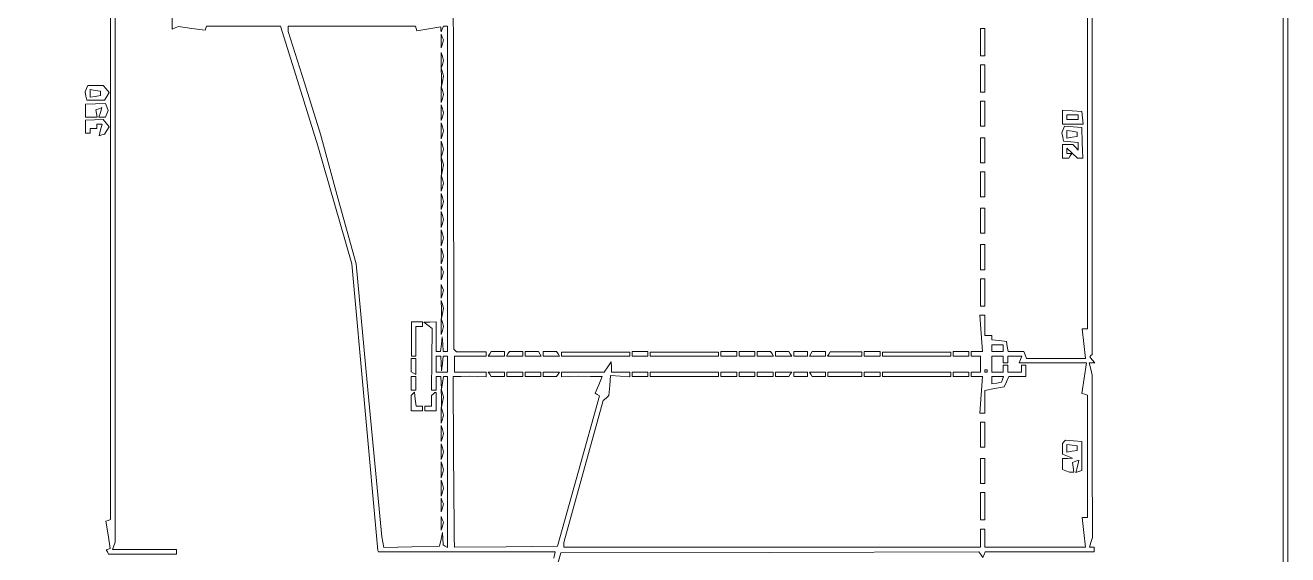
# Paper-space layout 'AN-08-DGE-065-A' of a CAD drawing. Header units: metres, sheet in millimetres. Extents: x 12 to 193, y 4 to 291.
# Drawn here: x 122.6 to 192.7, y 78.9 to 108.3 of the extents above; entities that cross this region are included whole.
import ezdxf

# ---------------------------------------------------------------- set-up
doc = ezdxf.new("R2010")
doc.units = ezdxf.units.M
doc.layers.add('DGE_CONTORNOS', color=7, linetype='Continuous', lineweight=0)
doc.layers.add('DGE_DATOS', color=7, linetype='Continuous', lineweight=0)

# ---------------------------------------------------------------- blocks, each defined once
blk = doc.blocks.new('LP_REF_DGE_MT_065_A')
at = {"layer": 'DGE_CONTORNOS'}
for points in [[(116.564, 271.062), (116.469, 270.966), (116.469, 270.228), (116.469, 269.49), (72.961, 269.49), (29.452, 269.49), (29.452, 147.253), (29.452, 25.015), (111.094, 25.015), (192.736, 25.015), (192.736, 147.253), (192.736, 269.49), (154.735, 269.49), (116.734, 269.49), (116.697, 270.324), (116.659, 271.157)], [(116.469, 268.732), (116.469, 268.226), (116.596, 268.226), (116.722, 268.226), (116.722, 268.732), (116.722, 269.238), (154.603, 269.238), (192.483, 269.238), (192.483, 160.533), (192.483, 51.828), (117.671, 51.828), (42.859, 51.828), (42.859, 160.533), (42.859, 269.238), (79.664, 269.238), (116.469, 269.238)], [(144.316, 108.111), (144.358, 107.987), (145.022, 108.092), (145.686, 108.198), (145.696, 108.058), (145.706, 107.919), (145.77, 108.077), (145.834, 108.235), (145.949, 108.235), (146.065, 108.235), (146.065, 99.192), (146.065, 90.15), (145.939, 90.15), (145.812, 90.15), (145.792, 90.561), (145.772, 90.972), (145.721, 90.561), (145.67, 90.15), (145.551, 90.15), (145.433, 90.15), (145.433, 90.972), (145.433, 91.794), (145.085, 91.79), (144.737, 91.786), (144.97, 91.609), (145.203, 91.433), (145.188, 89.716), (145.173, 87.999), (145.303, 87.999), (145.433, 87.999), (145.433, 88.379), (145.433, 88.758), (145.559, 88.758), (145.686, 88.758), (145.705, 88.411), (145.724, 88.063), (145.777, 88.411), (145.829, 88.758), (145.947, 88.758), (146.065, 88.758), (146.065, 84.008), (146.065, 79.258), (145.939, 79.336), (145.812, 79.414), (145.797, 79.754), (145.783, 80.095), (145.702, 79.715), (145.621, 79.336), (144.076, 79.3), (142.531, 79.265), (142.471, 79.553), (142.412, 79.842), (141.697, 87.43), (140.982, 95.019), (139.995, 98.623), (139.009, 102.228), (138.11, 105.087), (137.212, 107.946), (137.212, 108.091), (137.212, 108.235), (140.743, 108.235), (144.274, 108.235)], [(175.661, 107.35), (175.661, 106.591), (175.788, 106.591), (175.914, 106.591), (175.914, 107.35), (175.914, 108.109), (175.788, 108.109), (175.661, 108.109)], [(145.711, 107.413), (145.715, 107.034), (145.774, 107.258), (145.832, 107.481), (145.769, 107.637), (145.706, 107.793)], [(145.715, 106.338), (145.715, 105.896), (145.773, 106.117), (145.831, 106.338), (145.773, 106.56), (145.715, 106.781)], [(175.661, 105.327), (175.661, 104.568), (175.788, 104.568), (175.914, 104.568), (175.914, 105.327), (175.914, 106.085), (175.788, 106.085), (175.661, 106.085)], [(145.718, 105.39), (145.72, 104.884), (145.775, 105.17), (145.83, 105.456), (145.773, 105.676), (145.715, 105.896)], [(126.004, 104.765), (125.934, 104.582), (125.978, 104.354), (126.022, 104.125), (126.512, 104.125), (127.003, 104.125), (127.136, 104.336), (127.269, 104.546), (127.102, 104.747), (126.936, 104.947), (126.505, 104.947), (126.074, 104.947)], [(126.777, 104.504), (126.777, 104.378), (126.493, 104.338), (126.208, 104.297), (126.208, 104.504), (126.208, 104.712), (126.493, 104.671), (126.777, 104.631)], [(145.715, 104.441), (145.715, 103.999), (145.773, 104.22), (145.831, 104.441), (145.773, 104.663), (145.715, 104.884)], [(125.955, 103.535), (125.955, 103.176), (126.277, 103.176), (126.599, 103.176), (126.562, 103.385), (126.524, 103.593), (126.696, 103.653), (126.867, 103.712), (126.782, 103.444), (126.697, 103.176), (126.882, 103.176), (127.067, 103.176), (127.139, 103.366), (127.212, 103.556), (127.139, 103.746), (127.066, 103.936), (126.511, 103.915), (125.955, 103.894)], [(145.715, 103.429), (145.715, 102.987), (145.773, 103.208), (145.831, 103.429), (145.773, 103.651), (145.715, 103.872)], [(175.661, 103.366), (175.661, 102.671), (175.788, 102.671), (175.914, 102.671), (175.914, 103.366), (175.914, 104.062), (175.788, 104.062), (175.661, 104.062)], [(180.215, 103.184), (180.215, 102.797), (180.792, 102.797), (181.37, 102.797), (181.33, 103.145), (181.29, 103.493), (180.752, 103.532), (180.215, 103.57)], [(181.1, 103.176), (181.1, 103.05), (180.784, 103.05), (180.468, 103.05), (180.468, 103.176), (180.468, 103.303), (180.784, 103.303), (181.1, 103.303)], [(125.955, 102.65), (125.955, 102.291), (126.082, 102.291), (126.208, 102.291), (126.208, 102.418), (126.208, 102.544), (126.398, 102.544), (126.588, 102.544), (126.588, 102.671), (126.588, 102.797), (126.728, 102.797), (126.868, 102.797), (126.786, 102.468), (126.703, 102.14), (126.858, 102.191), (127.012, 102.243), (127.14, 102.446), (127.269, 102.649), (127.104, 102.848), (126.939, 103.047), (126.447, 103.028), (125.955, 103.008)], [(145.715, 102.418), (145.715, 101.975), (145.773, 102.196), (145.831, 102.418), (145.773, 102.639), (145.715, 102.86)], [(180.266, 102.496), (180.193, 102.306), (180.237, 102.077), (180.28, 101.848), (180.69, 101.809), (181.1, 101.769), (181.1, 101.562), (181.1, 101.355), (180.948, 101.507), (180.796, 101.659), (180.506, 101.659), (180.215, 101.659), (180.215, 101.279), (180.215, 100.9), (180.397, 100.9), (180.579, 100.9), (180.657, 101.026), (180.736, 101.153), (180.602, 101.153), (180.468, 101.153), (180.468, 101.301), (180.468, 101.45), (180.76, 101.175), (181.053, 100.9), (181.204, 100.9), (181.354, 100.9), (181.322, 101.754), (181.29, 102.607), (180.814, 102.647), (180.339, 102.686)], [(181.037, 102.228), (181.037, 102.101), (180.752, 102.061), (180.468, 102.021), (180.468, 102.228), (180.468, 102.435), (180.752, 102.395), (181.037, 102.354)], [(145.715, 101.406), (145.715, 100.963), (145.773, 101.184), (145.831, 101.406), (145.773, 101.627), (145.715, 101.848)], [(175.661, 101.343), (175.661, 100.647), (175.788, 100.647), (175.914, 100.647), (175.914, 101.343), (175.914, 102.038), (175.788, 102.038), (175.661, 102.038)], [(145.718, 100.457), (145.72, 99.951), (145.775, 100.237), (145.83, 100.523), (145.773, 100.743), (145.715, 100.963)], [(145.715, 99.509), (145.715, 99.066), (145.773, 99.287), (145.831, 99.509), (145.773, 99.73), (145.715, 99.951)], [(175.661, 99.445), (175.661, 98.75), (175.788, 98.75), (175.914, 98.75), (175.914, 99.445), (175.914, 100.141), (175.788, 100.141), (175.661, 100.141)], [(145.715, 98.497), (145.715, 98.054), (145.773, 98.276), (145.831, 98.497), (145.773, 98.718), (145.715, 98.94)], [(145.715, 97.485), (145.715, 97.042), (145.773, 97.264), (145.831, 97.485), (145.773, 97.706), (145.715, 97.928)], [(175.661, 97.422), (175.661, 96.726), (175.788, 96.726), (175.914, 96.726), (175.914, 97.422), (175.914, 98.117), (175.788, 98.117), (175.661, 98.117)], [(145.715, 96.473), (145.715, 96.031), (145.773, 96.252), (145.831, 96.473), (145.773, 96.695), (145.715, 96.916)], [(175.661, 95.398), (175.661, 94.703), (175.788, 94.703), (175.914, 94.703), (175.914, 95.398), (175.914, 96.094), (175.788, 96.094), (175.661, 96.094)], [(145.715, 95.461), (145.715, 95.019), (145.773, 95.24), (145.831, 95.461), (145.773, 95.683), (145.715, 95.904)], [(145.711, 94.513), (145.715, 94.134), (145.774, 94.357), (145.832, 94.581), (145.769, 94.737), (145.706, 94.892)], [(175.661, 93.438), (175.661, 92.679), (175.788, 92.679), (175.914, 92.679), (175.914, 93.438), (175.914, 94.197), (175.788, 94.197), (175.661, 94.197)], [(145.711, 93.501), (145.715, 93.122), (145.774, 93.345), (145.832, 93.569), (145.769, 93.725), (145.706, 93.881)], [(145.718, 92.489), (145.72, 91.983), (145.775, 92.269), (145.83, 92.556), (145.773, 92.775), (145.715, 92.995)], [(145.715, 91.541), (145.715, 91.098), (145.773, 91.319), (145.831, 91.541), (145.773, 91.762), (145.715, 91.983)], [(144.056, 90.845), (144.056, 89.897), (144.175, 89.897), (144.295, 89.897), (144.295, 90.719), (144.295, 91.541), (144.484, 91.541), (144.674, 91.541), (144.674, 91.667), (144.674, 91.794), (144.365, 91.794), (144.056, 91.794)], [(176.926, 90.339), (176.926, 90.15), (176.61, 90.15), (176.294, 90.15), (176.294, 90.339), (176.294, 90.529), (176.61, 90.529), (176.926, 90.529)], [(144.042, 89.398), (144.042, 89.026), (144.168, 88.948), (144.295, 88.87), (144.295, 89.32), (144.295, 89.77), (144.168, 89.77), (144.042, 89.77)], [(145.706, 89.486), (145.726, 89.075), (145.777, 89.486), (145.828, 89.897), (145.947, 89.897), (146.065, 89.897), (146.065, 89.454), (146.065, 89.011), (145.749, 89.011), (145.433, 89.011), (145.433, 89.454), (145.433, 89.897), (145.559, 89.897), (145.686, 89.897)], [(148.405, 90.023), (148.327, 89.897), (148.777, 89.897), (149.227, 89.897), (149.227, 90.023), (149.227, 90.15), (148.855, 90.15), (148.483, 90.15)], [(149.417, 90.023), (149.339, 89.897), (149.789, 89.897), (150.239, 89.897), (150.239, 90.023), (150.239, 90.15), (149.867, 90.15), (149.495, 90.15)], [(150.366, 90.023), (150.366, 89.897), (150.816, 89.897), (151.266, 89.897), (151.188, 90.023), (151.11, 90.15), (150.738, 90.15), (150.366, 90.15)], [(151.378, 90.023), (151.378, 89.897), (151.828, 89.897), (152.278, 89.897), (152.2, 90.023), (152.121, 90.15), (151.749, 90.15), (151.378, 90.15)], [(152.389, 90.011), (152.389, 89.897), (154.287, 89.897), (156.184, 89.897), (156.184, 90.011), (156.184, 90.126), (154.287, 90.126), (152.389, 90.126)], [(156.31, 90.023), (156.31, 89.897), (156.753, 89.897), (157.196, 89.897), (157.196, 90.023), (157.196, 90.15), (156.753, 90.15), (156.31, 90.15)], [(157.322, 90.011), (157.322, 89.897), (159.219, 89.897), (161.116, 89.897), (161.116, 90.011), (161.116, 90.126), (159.219, 90.126), (157.322, 90.126)], [(161.243, 90.023), (161.243, 89.897), (161.686, 89.897), (162.128, 89.897), (162.128, 90.023), (162.128, 90.15), (161.686, 90.15), (161.243, 90.15)], [(162.255, 90.023), (162.255, 89.897), (162.697, 89.897), (163.14, 89.897), (163.14, 90.023), (163.14, 90.15), (162.697, 90.15), (162.255, 90.15)], [(163.267, 90.023), (163.267, 89.897), (163.717, 89.897), (164.167, 89.897), (164.089, 90.023), (164.01, 90.15), (163.638, 90.15), (163.267, 90.15)], [(164.278, 90.023), (164.278, 89.897), (164.728, 89.897), (165.179, 89.897), (165.1, 90.023), (165.022, 90.15), (164.65, 90.15), (164.278, 90.15)], [(165.29, 90.023), (165.29, 89.897), (165.67, 89.897), (166.049, 89.897), (166.049, 90.023), (166.049, 90.15), (165.67, 90.15), (165.29, 90.15)], [(166.239, 90.023), (166.161, 89.897), (166.611, 89.897), (167.061, 89.897), (167.061, 90.023), (167.061, 90.15), (166.689, 90.15), (166.317, 90.15)], [(167.245, 90.014), (167.172, 89.897), (168.128, 89.897), (169.085, 89.897), (169.085, 90.017), (169.085, 90.137), (168.201, 90.135), (167.318, 90.132)], [(169.211, 90.023), (169.211, 89.897), (169.654, 89.897), (170.096, 89.897), (170.096, 90.023), (170.096, 90.15), (169.654, 90.15), (169.211, 90.15)], [(170.223, 90.011), (170.223, 89.897), (172.12, 89.897), (174.017, 89.897), (174.017, 90.011), (174.017, 90.126), (172.12, 90.126), (170.223, 90.126)], [(174.144, 90.023), (174.144, 89.897), (174.586, 89.897), (175.029, 89.897), (175.029, 90.023), (175.029, 90.15), (174.586, 90.15), (174.144, 90.15)], [(176.041, 89.075), (176.041, 89.011), (175.978, 89.011), (175.914, 89.011), (175.914, 89.075), (175.914, 89.138), (175.978, 89.138), (176.041, 89.138)], [(144.042, 88.379), (144.042, 87.999), (144.168, 87.999), (144.295, 87.999), (144.295, 88.379), (144.295, 88.758), (144.168, 88.758), (144.042, 88.758)], [(148.405, 88.885), (148.483, 88.758), (148.855, 88.758), (149.227, 88.758), (149.227, 88.885), (149.227, 89.011), (148.777, 89.011), (148.327, 89.011)], [(149.354, 88.885), (149.354, 88.758), (149.797, 88.758), (150.239, 88.758), (150.239, 88.885), (150.239, 89.011), (149.797, 89.011), (149.354, 89.011)], [(150.366, 88.885), (150.366, 88.758), (150.808, 88.758), (151.251, 88.758), (151.251, 88.885), (151.251, 89.011), (150.808, 89.011), (150.366, 89.011)], [(151.378, 88.885), (151.378, 88.758), (151.749, 88.758), (152.121, 88.758), (152.2, 88.885), (152.278, 89.011), (151.828, 89.011), (151.378, 89.011)], [(156.31, 88.885), (156.31, 88.758), (156.753, 88.758), (157.196, 88.758), (157.196, 88.885), (157.196, 89.011), (156.753, 89.011), (156.31, 89.011)], [(157.322, 88.892), (157.322, 88.773), (159.219, 88.773), (161.116, 88.773), (161.116, 88.892), (161.116, 89.011), (159.219, 89.011), (157.322, 89.011)], [(161.243, 88.885), (161.243, 88.758), (161.686, 88.758), (162.128, 88.758), (162.128, 88.885), (162.128, 89.011), (161.686, 89.011), (161.243, 89.011)], [(162.255, 88.885), (162.255, 88.758), (162.697, 88.758), (163.14, 88.758), (163.14, 88.885), (163.14, 89.011), (162.697, 89.011), (162.255, 89.011)], [(163.267, 88.885), (163.267, 88.758), (163.709, 88.758), (164.152, 88.758), (164.152, 88.885), (164.152, 89.011), (163.709, 89.011), (163.267, 89.011)], [(164.278, 88.885), (164.278, 88.758), (164.65, 88.758), (165.022, 88.758), (165.1, 88.885), (165.179, 89.011), (164.728, 89.011), (164.278, 89.011)], [(165.29, 88.885), (165.29, 88.758), (165.67, 88.758), (166.049, 88.758), (166.049, 88.885), (166.049, 89.011), (165.67, 89.011), (165.29, 89.011)], [(166.239, 88.885), (166.317, 88.758), (166.689, 88.758), (167.061, 88.758), (167.061, 88.885), (167.061, 89.011), (166.611, 89.011), (166.161, 89.011)], [(167.187, 88.892), (167.187, 88.772), (168.136, 88.772), (169.085, 88.772), (169.085, 88.892), (169.085, 89.011), (168.136, 89.011), (167.187, 89.011)], [(169.211, 88.885), (169.211, 88.758), (169.654, 88.758), (170.096, 88.758), (170.096, 88.885), (170.096, 89.011), (169.654, 89.011), (169.211, 89.011)], [(170.223, 88.892), (170.223, 88.773), (172.12, 88.773), (174.017, 88.773), (174.017, 88.892), (174.017, 89.011), (172.12, 89.011), (170.223, 89.011)], [(174.144, 88.885), (174.144, 88.758), (174.586, 88.758), (175.029, 88.758), (175.029, 88.885), (175.029, 89.011), (174.586, 89.011), (174.144, 89.011)], [(176.895, 88.6), (176.843, 88.442), (176.568, 88.402), (176.294, 88.361), (176.294, 88.56), (176.294, 88.758), (176.621, 88.758), (176.947, 88.758)], [(144.137, 87.801), (144.042, 87.704), (144.042, 87.283), (144.042, 86.861), (144.358, 86.861), (144.674, 86.861), (144.674, 86.988), (144.674, 87.114), (144.492, 87.114), (144.311, 87.114), (144.271, 87.506), (144.231, 87.897)], [(145.264, 87.789), (145.18, 87.704), (145.18, 87.409), (145.18, 87.114), (144.99, 87.114), (144.801, 87.114), (144.801, 86.988), (144.801, 86.861), (145.117, 86.861), (145.433, 86.861), (145.433, 87.367), (145.433, 87.873), (145.391, 87.873), (145.349, 87.873)], [(145.718, 87.557), (145.72, 87.051), (145.775, 87.337), (145.83, 87.623), (145.773, 87.843), (145.715, 88.063)], [(145.715, 86.608), (145.715, 86.166), (145.773, 86.387), (145.831, 86.608), (145.773, 86.83), (145.715, 87.051)], [(145.715, 85.596), (145.715, 85.154), (145.773, 85.375), (145.831, 85.596), (145.773, 85.818), (145.715, 86.039)], [(175.661, 85.533), (175.661, 84.838), (175.788, 84.838), (175.914, 84.838), (175.914, 85.533), (175.914, 86.229), (175.788, 86.229), (175.661, 86.229)], [(145.715, 84.585), (145.715, 84.142), (145.773, 84.363), (145.831, 84.585), (145.773, 84.806), (145.715, 85.027)], [(180.305, 85.139), (180.215, 85.048), (180.215, 84.749), (180.215, 84.45), (180.499, 84.336), (180.784, 84.221), (180.499, 84.213), (180.215, 84.205), (180.215, 83.903), (180.215, 83.6), (180.415, 83.523), (180.615, 83.446), (180.729, 83.446), (180.844, 83.446), (180.814, 83.717), (180.784, 83.988), (180.96, 84.05), (181.136, 84.112), (181.049, 83.767), (180.963, 83.422), (181.126, 83.476), (181.29, 83.531), (181.29, 84.342), (181.29, 85.154), (180.843, 85.191), (180.395, 85.229)], [(181.037, 84.774), (181.037, 84.648), (180.752, 84.607), (180.468, 84.567), (180.468, 84.774), (180.468, 84.982), (180.752, 84.941), (181.037, 84.901)], [(175.661, 83.51), (175.661, 82.814), (175.788, 82.814), (175.914, 82.814), (175.914, 83.51), (175.914, 84.205), (175.788, 84.205), (175.661, 84.205)], [(145.715, 83.573), (145.715, 83.13), (145.773, 83.352), (145.831, 83.573), (145.773, 83.794), (145.715, 84.016)], [(145.715, 82.561), (145.715, 82.118), (145.773, 82.34), (145.831, 82.561), (145.773, 82.782), (145.715, 83.004)], [(175.661, 81.549), (175.661, 80.79), (175.788, 80.79), (175.914, 80.79), (175.914, 81.549), (175.914, 82.308), (175.788, 82.308), (175.661, 82.308)], [(145.711, 81.613), (145.715, 81.233), (145.774, 81.457), (145.832, 81.681), (145.769, 81.836), (145.706, 81.992)], [(145.711, 80.601), (145.715, 80.221), (145.774, 80.445), (145.832, 80.669), (145.769, 80.824), (145.706, 80.98)]]:
    blk.add_lwpolyline(points, close=True, dxfattribs=at)
for points in [[(127.347, 126.174), (127.347, 103.493), (127.347, 80.812), (127.214, 80.767), (127.081, 80.723), (127.201, 79.966), (127.321, 79.21), (127.206, 79.167), (127.092, 79.125), (127.164, 79.009), (127.235, 78.893), (129.125, 78.893), (131.014, 78.893), (131.014, 79.02), (131.014, 79.146), (129.23, 79.146), (127.446, 79.146), (127.524, 79.351), (127.603, 79.555), (127.604, 103.553), (127.605, 127.552)], [(130.792, 117.865), (130.76, 108.081), (130.937, 108.149), (131.114, 108.217), (131.855, 108.115), (132.595, 108.013), (132.638, 108.124), (132.68, 108.235), (134.734, 108.235), (136.788, 108.235), (137.822, 104.915), (138.856, 101.596), (139.801, 98.307), (140.746, 95.019), (141.467, 87.051), (142.189, 79.083), (142.211, 79.049), (142.233, 79.015), (147.137, 79.017), (152.041, 79.018), (151.969, 78.671)], [(149.593, 69.028), (152.359, 78.957), (163.971, 78.989), (175.582, 79.021), (175.695, 78.862), (175.807, 78.704), (175.871, 78.862), (175.935, 79.02), (178.96, 79.02), (181.985, 79.02), (181.985, 79.146), (181.985, 79.273), (181.85, 79.273), (181.715, 79.273), (181.8, 79.539), (181.884, 79.805), (181.88, 84.32), (181.876, 88.835), (181.791, 89.176), (181.705, 89.517), (181.861, 89.517), (182.016, 89.517), (181.875, 89.687), (181.735, 89.857), (181.802, 89.924), (181.869, 89.991), (181.867, 102.218), (181.866, 114.446)], [(181.606, 113.147), (181.606, 102.281), (181.606, 91.414), (181.465, 91.414), (181.324, 91.414), (181.412, 90.592), (181.5, 89.77), (179.859, 89.77), (178.218, 89.77), (178.145, 89.96), (178.072, 90.15), (177.635, 90.15), (177.197, 90.15), (177.156, 90.434), (177.116, 90.719), (176.705, 90.758), (176.294, 90.798), (176.294, 90.916), (176.294, 91.035), (176.104, 91.035), (175.914, 91.035), (175.914, 91.604), (175.914, 92.173), (175.769, 92.173), (175.624, 92.173), (175.702, 91.161), (175.78, 90.15), (175.468, 90.15), (175.156, 90.15), (175.156, 90.023), (175.156, 89.897), (175.408, 89.897), (175.661, 89.897), (175.661, 89.454), (175.661, 89.011), (175.408, 89.011), (175.156, 89.011), (175.156, 88.885), (175.156, 88.758), (175.468, 88.758), (175.78, 88.758), (175.702, 87.747), (175.624, 86.735), (175.769, 86.735), (175.914, 86.735), (175.914, 87.36), (175.914, 87.985), (176.452, 88.09), (176.989, 88.195), (177.114, 88.476), (177.239, 88.758), (177.715, 88.758), (178.191, 88.758), (178.191, 89.075), (178.191, 89.391), (178.065, 89.391), (177.938, 89.391), (177.938, 89.201), (177.938, 89.011), (177.559, 89.011), (177.179, 89.011), (177.179, 89.201), (177.179, 89.391), (177.053, 89.391), (176.926, 89.391), (176.926, 89.201), (176.926, 89.011), (176.61, 89.011), (176.294, 89.011), (176.294, 89.454), (176.294, 89.897), (176.61, 89.897), (176.926, 89.897), (176.926, 89.707), (176.926, 89.517), (177.053, 89.517), (177.179, 89.517), (177.179, 89.707), (177.179, 89.897), (177.572, 89.897), (177.965, 89.897), (177.892, 89.707), (177.82, 89.517), (179.688, 89.517), (181.557, 89.517), (181.431, 88.672), (181.304, 87.826), (181.455, 87.776), (181.606, 87.725), (181.606, 84.321), (181.606, 80.917), (181.465, 80.917), (181.324, 80.917), (181.412, 80.095), (181.5, 79.273), (178.707, 79.273), (175.914, 79.273), (175.914, 79.779), (175.914, 80.285), (175.788, 80.285), (175.661, 80.285), (175.661, 79.779), (175.661, 79.273), (164.089, 79.273), (152.516, 79.273), (152.516, 79.4), (152.516, 79.528), (153.61, 83.479), (154.704, 87.43), (154.866, 87.565), (155.029, 87.699), (155.069, 88.258), (155.109, 88.818), (155.646, 88.778), (156.184, 88.739), (156.184, 88.875), (156.184, 89.011), (155.678, 89.011), (155.172, 89.011), (155.165, 89.296), (155.159, 89.58), (154.96, 89.296), (154.762, 89.011), (153.575, 89.011), (152.389, 89.011), (152.389, 88.875), (152.389, 88.739), (152.864, 88.761), (153.338, 88.783), (153.995, 88.771), (154.653, 88.758), (154.46, 88.297), (154.268, 87.836), (154.383, 87.76), (154.499, 87.683), (153.338, 83.51), (152.176, 79.336), (149.31, 79.302), (146.445, 79.268), (146.434, 79.808), (146.423, 80.348), (146.402, 84.553), (146.382, 88.758), (146.824, 88.771), (147.267, 88.783), (147.741, 88.761), (148.216, 88.739), (148.216, 88.875), (148.216, 89.011), (147.33, 89.011), (146.445, 89.011), (146.445, 89.454), (146.445, 89.897), (147.33, 89.897), (148.216, 89.897), (148.216, 90.018), (148.216, 90.14), (147.383, 90.134), (146.551, 90.127), (146.477, 90.201), (146.404, 90.275), (146.393, 102.227), (146.382, 114.18)]]:
    blk.add_lwpolyline(points, dxfattribs=at)

psp = doc.layouts.new('AN-08-DGE-065-A')

# ---------------------------------------------------------------- block references
at = {"layer": 'DGE_DATOS'}
psp.add_blockref('LP_REF_DGE_MT_065_A', (0, 0), dxfattribs=at)

doc.saveas('drawing.dxf')
